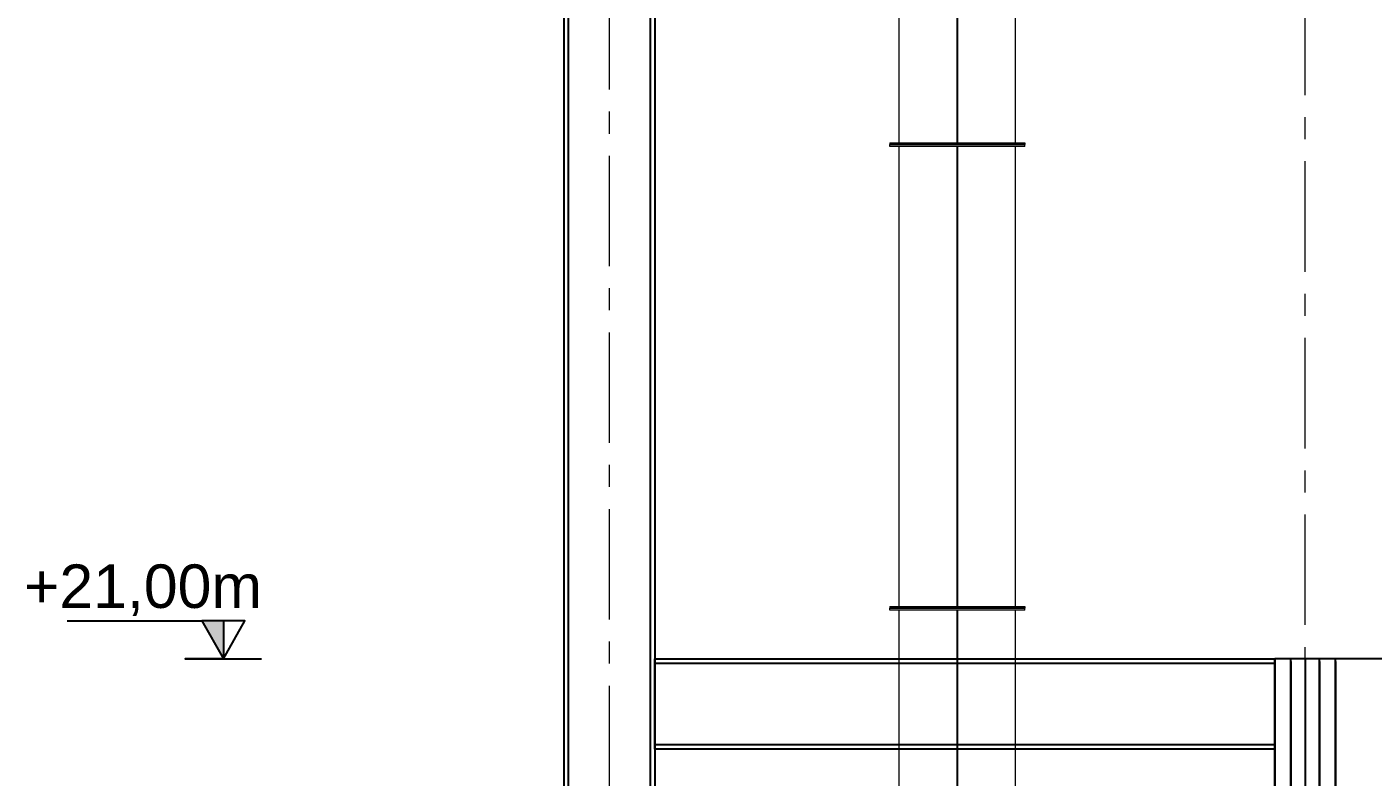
# Model space of a CAD drawing. Header units: millimetres. Extents: x 3220 to 226993, y 817 to 176024.
# Drawn here: x 117892 to 123697, y 98032 to 101268 of the extents above; entities that cross this region are included whole.
import ezdxf

# ---------------------------------------------------------------- set-up
doc = ezdxf.new("R2010")
doc.units = ezdxf.units.MM
doc.linetypes.add('AXES', pattern=[50.8, 31.75, -6.35, 6.35, -6.35])
doc.layers.add('Axe', color=1, linetype='AXES', lineweight=9)
doc.layers.add('DESSIN', color=7, linetype='Continuous', lineweight=25)
doc.layers.add('Sichtbare Kanten(DIN)', color=7, linetype='Continuous', lineweight=50, true_color=0x3f3f3f)
doc.styles.add('ARIAL_BOLD', font='arial.ttf')

# ---------------------------------------------------------------- blocks, each defined once
blk = doc.blocks.new('silo 3x3x8.50 m')
at = {"layer": 'Axe', "lineweight": -3, "ltscale": 25}
blk.add_line((0, 7500), (0, 1000), dxfattribs=at)
at = {"layer": 'DESSIN', "color": 4}
for p, q in [((3130.5, 7500), (-130.5, 7500)), ((-130.5, 1000), (-130.5, 7500)), ((-62.1, 1000), (-62.1, 7500)), ((62.1, 1000), (62.1, 7500)), ((130.5, 1000), (130.5, 7500)), ((-130.5, 7488), (-130.5, 1000)), ((-62.1, 7488), (-62.1, 1000)), ((62.1, 7488), (62.1, 1000)), ((130.5, 7488), (130.5, 1000))]:
    blk.add_line(p, q, dxfattribs=at)
blk = doc.blocks.new('section 7-6')
for points in [[(195, 31980), (195, 10020), (-195, 10020), (-195, 31980)], [(-176, 10020), (-176, 31980), (176, 31980), (176, 10020)], [(2869.5, 20610), (195, 20610), (195, 21000), (2869.5, 21000)], [(195, 20981), (2869.5, 20981), (2869.5, 20629), (195, 20629)]]:
    blk.add_lwpolyline(points, close=True)
at = {"layer": 'Axe', "ltscale": 15}
for p, q in [((3000, -4000), (3000, 32505.5)), ((0, -5500), (0, 32000))]:
    blk.add_line(p, q, dxfattribs=at)
at = {"color": 2}
blk.add_blockref('silo 3x3x8.50 m', (3000, 13500), dxfattribs=at)
blk = doc.blocks.new('niveau')
h = blk.add_hatch(color=1)
h.dxf.hatch_style = 1
h.paths.add_polyline_path([(0, 163.5), (-92.7, 163.5), (0, 0)])
at = {"color": 1}
blk.add_line((0, 163.5), (0, 0), dxfattribs=at)
blk.add_lwpolyline([(-673.5, 163.5), (-92.7, 163.5), (0, 0), (92.7, 163.5), (-92.7, 163.5), (0, 0), (-164.7, 0), (164.7, 0)], dxfattribs=at)
blk = doc.blocks.new('be 500 gain 2000')
at = {"layer": 'Sichtbare Kanten(DIN)', "color": 5, "lineweight": 0}
for p, q in [((0, -291), (0, 291)), ((8, 291), (0, 291)), ((8, 291), (8, -291)), ((1992, -291), (1992, 291)), ((1992, 291), (2000, 291)), ((2000, 291), (2000, -291)), ((1992, 250.5), (8, 250.5)), ((8, 1), (1992, 1)), ((1992, 0), (8, 0)), ((1992, -250.5), (8, -250.5)), ((8, -291), (0, -291)), ((1992, -291), (2000, -291))]:
    blk.add_line(p, q, dxfattribs=at)
blk = doc.blocks.new('168 L')
at = {"color": 5, "lineweight": 0, "rotation": 270}
for p in [(0, 29718.2), (0, 27718.2), (0, 25718.2)]:
    blk.add_blockref('be 500 gain 2000', p, dxfattribs=at)

msp = doc.modelspace()

# ---------------------------------------------------------------- block references
for name, p in [('section 7-6', (120404.1, 77542.4)), ('168 L', (121904.1, 73042.4)), ('niveau', (118739.4, 98542.4))]:
    msp.add_blockref(name, p)

# ---------------------------------------------------------------- texts
at = {"color": 6, "insert": (118392.4, 98838.4), "char_height": 187.5, "attachment_point": 5, "style": 'ARIAL_BOLD'}
msp.add_mtext('{\\C1;+21,00m}', dxfattribs=at)

doc.saveas('drawing.dxf')
